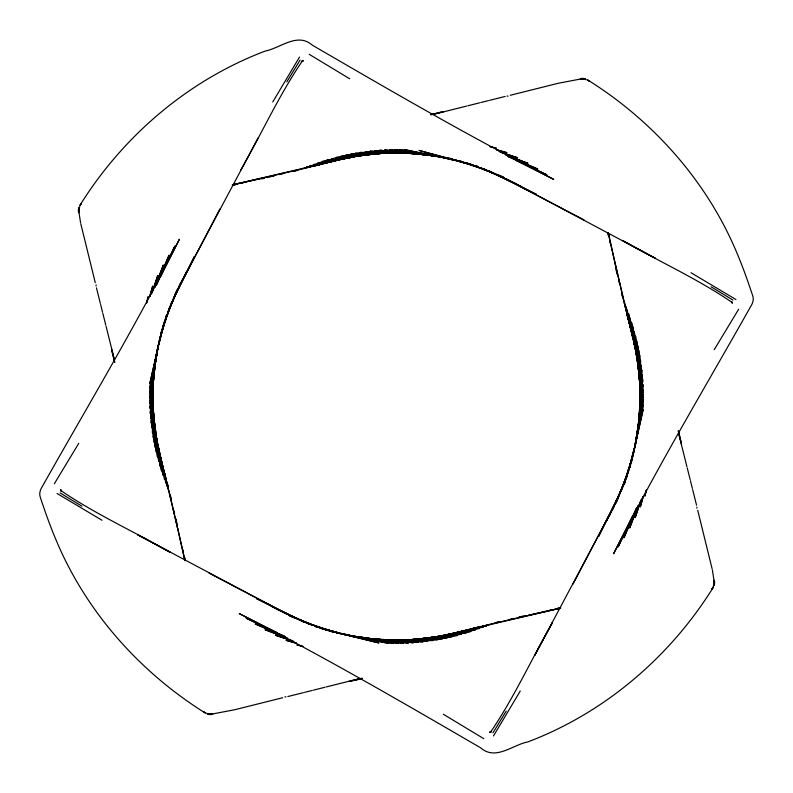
<?xml version="1.0" encoding="UTF-8"?>
<svg xmlns="http://www.w3.org/2000/svg" width="793" height="793" viewBox="0 0 793 793"><rect width="100%" height="100%" fill="white"/><g stroke="black" fill="none" stroke-linecap="round" stroke-linejoin="round"><path stroke-width="1.19" d="M714.543 581.606L714.384 584.857L714.404 581.051L714.404 584.887L714.592 581.864M78.457 211.394L78.616 208.143L78.596 211.949L78.596 208.113L78.398 211.136M153.555 371.372L151.77 427.962L153.515 371.441M639.445 421.628L641.23 365.038L639.475 421.559M78.606 208.133L78.715 212.425M714.394 584.867L714.285 580.575M154.02 369.994L151.156 423.085L153.941 371.273M638.98 423.006L641.844 369.915L639.059 421.727M154.734 362.599L154.863 360.181M638.137 432.819L638.256 430.401M696.869 508.095L696.918 507.064M96.072 285.936L96.131 284.905M155.319 360.062L150.224 413.302L154.833 366.178M637.681 432.938L642.776 379.698L638.167 426.822M155.012 363.749L155.279 360.101M637.721 432.899L637.988 429.251M155.626 360.012L149.907 408.395L156.845 351.418L149.689 403.478L154.873 368.477L156.122 355.105L155.854 357.574M637.146 435.416L636.918 437.855L643.093 384.605L637.374 432.988M158.531 344.033L149.56 398.572L157.827 346.501L156.221 358.664L149.53 393.645L159.433 340.385M634.44 448.967L643.44 394.428L635.173 446.499L636.779 434.326L643.47 399.355L633.567 452.615M160.127 336.728L149.609 388.729L157.034 353.787M632.873 456.272L643.391 404.271L635.966 439.213M161.554 331.117L158.977 344.073L163.17 325.189L149.778 383.812L161.514 331.196M631.446 461.883L643.222 409.188L631.486 461.804M164.726 320.352L160.097 339.255L164.111 322.761M628.264 472.648L634.023 448.927L629.83 467.811L632.903 453.745L626.688 477.356M166.352 315.604L161.306 334.458L166.312 315.644M626.648 477.396L631.694 458.542M149.768 296.542L152.692 286.005L149.718 296.473M643.232 496.458L640.308 506.985L643.282 496.517M169.514 307.377L162.624 329.68L169.117 308.576M623.486 485.623L630.376 463.32L624.299 484.424L628.968 468.068L621.633 490.243M152.464 291.725L157.767 275.389L151.612 293.975M640.536 501.275L635.233 517.611L641.388 499.025M170.624 305.067L165.529 320.213L171.367 302.748M622.376 487.933L627.461 472.777M172.933 299.298L167.135 315.535L175.422 293.569M620.037 493.712L625.865 477.465L617.578 499.431M155.071 287.046L163.308 265.001L154.942 287.007M637.929 505.954L629.692 527.999L638.058 505.993M176.75 290.099L168.83 310.876M616.25 502.891L624.17 482.124M177.592 289.039L170.624 306.267L180.12 283.934M615.398 503.951L622.376 486.733L612.88 509.066M157.767 281.991L169.068 255.138L156.102 285.351M635.233 511.009L623.932 537.862L636.898 507.649M172.507 301.687L180.16 283.874M612.84 509.126L620.493 491.313M79.022 208.39L79.845 206.537M713.155 586.463L713.978 584.61M174.48 297.147L182.479 279.503M609.054 516.709L618.52 495.853M157.401 282.804L156.3 284.974L159.542 277.907L156.905 283.458M635.599 510.196L636.7 508.026L633.458 515.093L636.095 509.542M598.636 536.415L616.597 500.096L606.665 520.912M160.136 277.481L174.837 246.088L156.3 284.974M632.864 515.519L618.163 546.912L636.7 508.026M194.364 256.585L176.403 292.904L186.335 272.088M186.414 271.88L178.118 289.207L194.404 256.526M598.596 536.474L614.882 503.793M160.146 277.352L179.396 239.238C136.872 324.297 87.736 405.758 41.147 488.567C39.769 491.373 39.224 494.445 40.354 497.429C45.429 512.764 50.841 527.989 57.265 542.818C87.418 613.296 140.688 672.702 205.506 713.185L203.94 711.955L204.495 712.273M632.844 515.648L613.604 553.762C656.118 468.693 705.274 387.242 751.853 304.433C753.241 301.627 753.766 298.555 752.646 295.571C747.571 280.236 742.149 265.011 735.735 250.172C705.572 179.694 652.312 120.288 587.484 79.815L589.05 81.045L588.505 80.727M179.496 286.313L219.909 208.975M613.504 506.687L573.091 584.025M180.735 283.319L258.27 137.605M612.265 509.681L534.73 655.385L552.513 622.495C531.558 658.924 514.102 697.711 490.361 732.415L491.244 731.592L489.638 732.276L491.244 731.592M240.487 170.505C261.452 134.076 278.888 95.279 302.639 60.585L301.756 61.408L303.362 60.724L301.756 61.408M54.33 483.77L78.765 443.327M738.67 309.22L714.235 349.673M272.742 101.97L299.506 57.076M520.258 691.03L493.494 735.924M286.808 81.887L300.081 60.099M506.192 711.113L492.919 732.891M80.717 204.495L81.045 203.95L79.815 205.506C123.034 135.999 188.367 80.192 265.11 51.099C280.484 48.145 297.375 31.998 312.303 45.161C391.93 91.433 471.548 137.804 553.752 179.396L515.638 160.146M712.283 588.495L711.945 589.05L713.185 587.494C669.966 656.991 604.643 712.818 527.89 741.891C512.516 744.855 495.625 761.002 480.687 747.839C401.07 701.567 321.452 655.196 239.248 613.604L277.362 632.854M712.302 588.297L713.561 586.701M510.295 95.269L558.292 83.265L581.675 78.804M282.704 697.731L234.708 709.735L211.325 714.196M353.024 156.38L302.47 168.899L232.23 185.056M439.976 636.62L490.53 624.101L560.77 607.934M351.983 156.727L304.106 168.076L352.935 156.449M367.318 152.861L369.677 152.266M423.313 640.734L425.672 640.139M441.007 636.264L488.894 624.924L440.065 636.551M430.668 114.678L442.692 111.674M432.968 114.499L466.601 106.084M467.791 105.796L479.626 102.832M480.736 102.555L488.478 100.622M489.578 100.344L505.171 96.439M261.7 178.94L263.99 178.375M269.769 176.928L274.457 175.759M279.156 174.579L283.844 173.409M315.515 165.489L320.322 164.29M350.328 156.786L352.726 156.181M367.228 152.861L369.607 152.266M423.393 640.724L425.772 640.129M440.274 636.819L442.672 636.214M472.678 628.71L477.485 627.511M509.146 619.591L513.844 618.421M518.533 617.241L523.231 616.072M287.829 696.551L303.422 692.656M313.374 690.168L325.209 687.204M360.032 678.491L326.399 686.907M304.522 692.378L312.264 690.445M355.819 680.017L361.767 678.53M293.271 171.437L297.999 170.267M495.001 622.733L499.729 621.563M350.308 681.316L362.332 678.322M313.096 166.352L320.184 164.607M353.341 156.499L306.504 167.125L353.49 156.528M439.51 636.472L486.496 625.865L439.659 636.501M472.737 628.413L479.904 626.648M431.134 114.727L444.021 111.585M348.979 681.415L361.866 678.273M339.83 159.73L232.676 184.789L264.446 177.761M453.17 633.27L560.324 608.201M292.736 171.219L297.494 170.099M495.456 622.921L500.304 621.762M309.716 165.896L361.42 154.903M367.268 153.535L369.607 152.99M343.964 158.868L353.599 156.647M356.007 156.092L360.825 154.982M233.786 184.908L236.185 184.363M241.003 183.252L243.411 182.697M266.279 177.444L273.496 175.778M519.504 617.222L526.721 615.556M542.372 611.958L544.781 611.403M549.589 610.303L551.997 609.748M556.815 608.637L559.214 608.092M234.123 184.848L236.483 184.323M556.517 608.677L558.877 608.152M528.554 615.229L560.324 608.191M430.777 637.929L479.468 628.522M430.341 638.087L483.284 627.104M364.245 154.972L317.755 162.981L363.273 155.101M366.624 154.506L370.202 153.792M379.748 151.889L382.137 151.413M410.863 641.587L413.252 641.111M422.798 639.208L426.376 638.494M428.755 638.018L475.245 630.019L429.727 637.899M445.607 634.806L449.036 634.132M347.393 158.184L351.438 157.42L313.532 164.478M370.093 154.199L322.166 161.514L370.182 154.12M379.659 152.494L382.048 152.058M410.952 640.942L413.341 640.506M422.907 638.801L470.834 631.486L422.818 638.88M379.708 152.444L382.097 152.018M410.903 640.982L413.292 640.556M374.901 153.743L377.299 153.366M415.701 639.634L418.099 639.257M379.817 153.366L331.405 158.729L372.541 154.288M384.635 152.702L387.043 152.365M405.957 640.625L408.365 640.298M413.183 639.634L461.595 634.271L420.459 638.712M374.96 153.961L378.578 153.475M414.422 639.525L418.04 639.039M381.155 153.505L336.143 157.45L381.096 153.446M388.421 152.653L384.793 153.079L388.382 152.613M404.579 640.347L408.207 639.921L404.618 640.387M411.845 639.495L456.857 635.55L411.904 639.555M395.876 152.306L340.901 156.271L392.188 152.613M397.124 640.685L452.089 636.729L400.812 640.387M400.901 152.345L345.698 155.17L395.985 152.662M392.099 640.645L447.302 637.82L397.015 640.328M580.278 78.933L585.095 78.676M403.468 152.623L350.506 154.179L402.22 152.643M405.927 152.494L413.312 152.097M379.688 640.893L387.073 640.506M389.532 640.367L442.494 638.821L390.78 640.347M207.905 714.315L212.722 714.067M580.575 78.715L584.877 78.586L581.388 78.517M212.425 714.285L208.113 714.414L211.612 714.483M420.211 153.049L360.171 152.474L406.908 153.148M372.789 639.951L432.829 640.526L386.082 639.852M409.317 153.128L414.134 153.079M378.866 639.921L383.683 639.872M421.618 153.555L365.038 151.76L421.559 153.525M371.382 639.445L427.962 641.24L371.441 639.475M422.996 154.02L369.915 151.156L421.727 153.941M369.994 638.98L423.085 641.844L371.273 639.059M507.064 96.082L508.095 96.131M284.905 696.859L285.936 696.918M360.062 637.681L413.302 642.776L366.178 638.167M581.864 78.398L584.837 78.626M426.822 154.833L374.802 150.64L426.713 154.516L414.67 153.941L379.698 150.224L432.988 155.616M429.251 155.012L432.899 155.279L419.596 154.357L384.605 149.907L441.582 156.845L389.512 149.679L424.523 154.883L437.895 156.122L435.426 155.854M360.101 637.721L363.749 637.988M208.153 714.374L211.136 714.602M352.677 636.65L408.395 643.093L360.012 637.374M355.145 636.918L357.574 637.146M445.279 157.668L394.438 149.56L452.615 159.106L399.345 149.54L434.336 156.221M448.947 158.194L451.376 158.491M347.701 635.302L403.488 643.321L351.418 636.155L363.571 637.493L398.562 643.44L344.033 634.479M344.033 634.44L393.645 643.46L358.664 636.779M456.262 160.127L444.08 157.966L461.804 161.514M336.728 632.873L388.729 643.391L340.375 633.557M452.615 159.443L404.271 149.599L461.883 161.554M331.117 631.446L348.92 635.034L331.196 631.486M325.13 629.791L378.905 642.954L325.189 629.83M467.87 163.209L448.927 158.977L470.239 164.111M472.648 164.736L419.001 150.412L453.745 160.087M320.352 628.264L339.255 632.903L320.402 628.304M477.396 166.342L458.552 161.316L477.356 166.312M315.604 626.648L334.448 631.684L315.644 626.688M496.458 149.768L506.995 152.692L496.527 149.718M296.542 643.232L286.005 640.308L296.473 643.282M485.623 169.514L463.32 162.615L484.424 169.117M307.377 623.486L329.68 630.376L308.576 623.883M501.275 152.454L517.611 157.767L499.025 151.602M291.725 640.536L275.389 635.233L293.975 641.388M490.252 171.367L472.787 165.539L493.702 172.924M302.748 621.633L320.213 627.461L299.298 620.067M493.712 172.953L477.465 167.135M299.288 620.047L315.535 625.865M505.954 155.071L527.989 163.299L505.993 154.942M287.046 637.919L265.011 629.692L287.007 638.058M502.901 176.75L482.114 168.83L503.961 177.582L486.733 170.624M290.099 616.25L310.886 624.17L289.039 615.418L306.267 622.376M511.009 157.757L537.862 169.068L507.649 156.112M281.991 635.243L255.138 623.932L285.351 636.888M509.126 180.16L491.313 172.497L521.12 186.414M283.874 612.84L301.687 620.503L271.88 606.586M584.6 79.022L586.463 79.845M206.537 713.155L208.39 713.978M495.853 174.48L516.709 183.936M276.291 609.064L297.147 618.52M510.196 157.401L508.016 156.3L515.093 159.532L509.542 156.905M282.804 635.599L284.984 636.7L277.907 633.468L283.458 636.095M515.519 160.136L546.912 174.827L508.016 156.3M277.481 632.864L246.088 618.163L284.984 636.7M500.096 176.403L520.912 186.335M272.088 606.665L292.904 616.597M503.793 178.128L536.484 194.414M256.516 598.586L289.207 614.872M536.425 194.364L506.687 179.486L584.015 219.909M256.575 598.636L286.313 613.514L208.985 573.081M509.681 180.725L655.395 258.27L622.495 240.487C658.924 261.452 697.721 278.888 732.415 302.639L731.592 301.756L732.276 303.362M283.319 612.265L137.605 534.73L170.505 552.503C134.076 531.558 95.279 514.102 60.585 490.361L61.408 491.244L60.724 489.638L61.408 491.244M309.23 54.32L349.663 78.765M483.77 738.67L443.337 714.235M691.03 272.742L735.924 299.506M101.97 520.258L57.076 493.494M711.103 286.798L732.901 300.071M81.897 506.202L60.099 492.919M95.269 282.695L80.757 223.666M697.731 510.295L712.243 569.334M637.225 355.363L624.101 302.47L608.211 232.676M155.775 437.637L159.958 454.032M637.146 355.314L624.924 304.106L636.264 351.983M640.139 367.318L640.734 369.677M152.266 423.313L152.861 425.672M156.727 441.017L168.076 488.894M690.445 480.736L692.378 488.478M696.551 505.171L692.656 489.588M616.072 269.769L617.241 274.467M618.421 279.156L619.591 283.854M640.129 367.228L640.724 369.607M152.276 423.383L152.871 425.772M155.854 437.677L168.631 490.272M100.622 304.522L102.555 312.264M678.322 430.668L681.316 442.692M678.501 432.968L686.907 466.611M687.204 467.791L690.168 479.626M627.511 315.515L628.71 320.313M636.214 350.328L636.819 352.726M156.181 440.274L156.776 442.672M164.28 472.687L165.489 477.485M166.659 482.174L167.829 486.862M173.399 509.146L174.579 513.844M175.749 518.533L176.928 523.231M106.093 326.389L114.499 360.032M96.449 287.819L100.344 303.412M102.832 313.374L105.796 325.209M111.684 350.308L114.678 362.332M621.563 293.271L622.743 297.999M167.036 481.995L168.215 486.724M170.257 495.001L171.437 499.729M626.658 313.126L628.413 320.263M625.875 306.504L637.047 355.869M155.943 437.131L167.125 486.496M164.587 472.737L166.342 479.904M678.283 431.144L681.415 444.03M633.121 339.077L615.328 264.456M159.879 453.923L177.672 528.544M111.585 348.97L114.717 361.856M633.587 341.367L637.076 355.74M155.914 437.26L159.403 451.633M624.369 302.728L633.27 339.82M621.781 292.736L622.921 297.553M167.511 484.622L168.076 487.031M170.079 495.447L171.219 500.264M168.899 490.53L185.066 560.77M638.097 361.42L627.104 309.716M639.455 367.268L640.001 369.607M634.122 343.964L638.018 360.825M608.092 233.776L608.647 236.185M609.748 241.003L610.303 243.401M615.556 266.27L617.212 273.496M175.778 519.504L177.444 526.73M182.697 549.589L183.252 551.997M184.353 556.805L184.908 559.214M608.152 234.123L608.677 236.483M184.323 556.517L184.848 558.877M608.191 232.676L615.239 264.436M177.761 528.554L184.809 560.324M638.851 366.188L628.522 313.542L637.929 362.223M155.071 430.777L164.478 479.458M154.149 426.812L165.896 483.284M639.208 370.202L630.019 317.755M641.111 379.748L641.587 382.127M151.413 410.863L151.889 413.252M153.792 422.788L162.981 475.245L154.169 424.998M158.184 445.607L158.868 449.036M635.58 351.438L638.831 368.002M80.559 222.595L78.794 211.325M712.441 570.405L714.206 581.675M638.791 370.093L631.486 322.166L638.88 370.182M640.506 379.659L640.932 382.048M152.068 410.952L152.494 413.341M154.209 422.907L161.514 470.834L154.12 422.818M640.556 379.708L640.972 382.097M152.028 410.903L152.444 413.282M639.644 377.299L639.069 373.701L639.515 376.11M153.356 415.701L153.931 419.299L153.485 416.89M639.475 378.608L634.261 331.395L639.525 378.578M640.298 384.635L640.635 387.043M152.365 405.957L152.702 408.365M153.525 414.392L158.739 461.595L153.475 414.422M639.505 381.155L635.54 336.143L639.564 381.096M640.347 388.421L639.921 384.793L640.387 388.382M152.653 404.579L153.079 408.207M153.495 411.835L157.46 456.857L153.436 411.904M152.613 404.618L153.029 408.266M640.694 395.876L636.729 340.901L640.387 392.188M152.306 397.124L156.271 452.099L152.613 400.812M640.655 400.901L637.82 345.689L640.338 395.975M152.345 392.099L155.18 447.311L152.662 397.025M714.067 580.278L714.324 585.095M640.377 403.468L638.821 350.496L640.357 402.229M640.506 405.927L640.903 413.312M152.097 379.678L152.494 387.063M152.623 389.532L154.179 442.494L152.643 390.771M78.676 207.895L78.933 212.712M639.981 422.61L640.526 360.181L639.852 406.908M153.019 370.39L152.474 432.819L153.148 386.082M639.872 409.317L639.921 414.134M639.981 420.151L640.01 422.56M152.99 370.44L153.019 372.849M153.079 378.866L153.128 383.673M153.346 403.072L153.277 437.667L152.662 379.569L153.346 403.072M639.723 355.333L640.367 413.431L639.723 355.333M154.556 366.227L150.64 418.198L154.516 366.287M639.059 414.67L638.444 426.763L642.36 374.802L639.059 414.67M637.503 429.439L636.115 441.602L643.311 389.522L637.503 429.439M148.093 296.84L146.695 302.837L148.093 296.84M646.305 490.163L644.907 496.16L646.335 490.173M371.302 154.318L326.726 160.087L371.312 154.238M427.695 637.731L421.698 638.682L466.274 632.913L427.695 637.731M413.421 152.662L355.323 153.277L413.421 152.633M398.126 639.733L379.579 640.338L437.677 639.713L398.126 639.733M584.877 78.586L581.051 78.596L584.877 78.596M211.949 714.404L208.113 714.414L211.949 714.404M378.33 639.059L366.227 638.444L418.198 642.36L378.33 639.059M496.16 148.083L490.163 146.695L496.16 148.083M302.837 646.305L296.84 644.917L302.817 646.335M638.692 371.302L632.903 326.736L638.761 371.322M155.259 427.695L154.308 421.698L160.097 466.264L155.259 427.695"/></g></svg>
